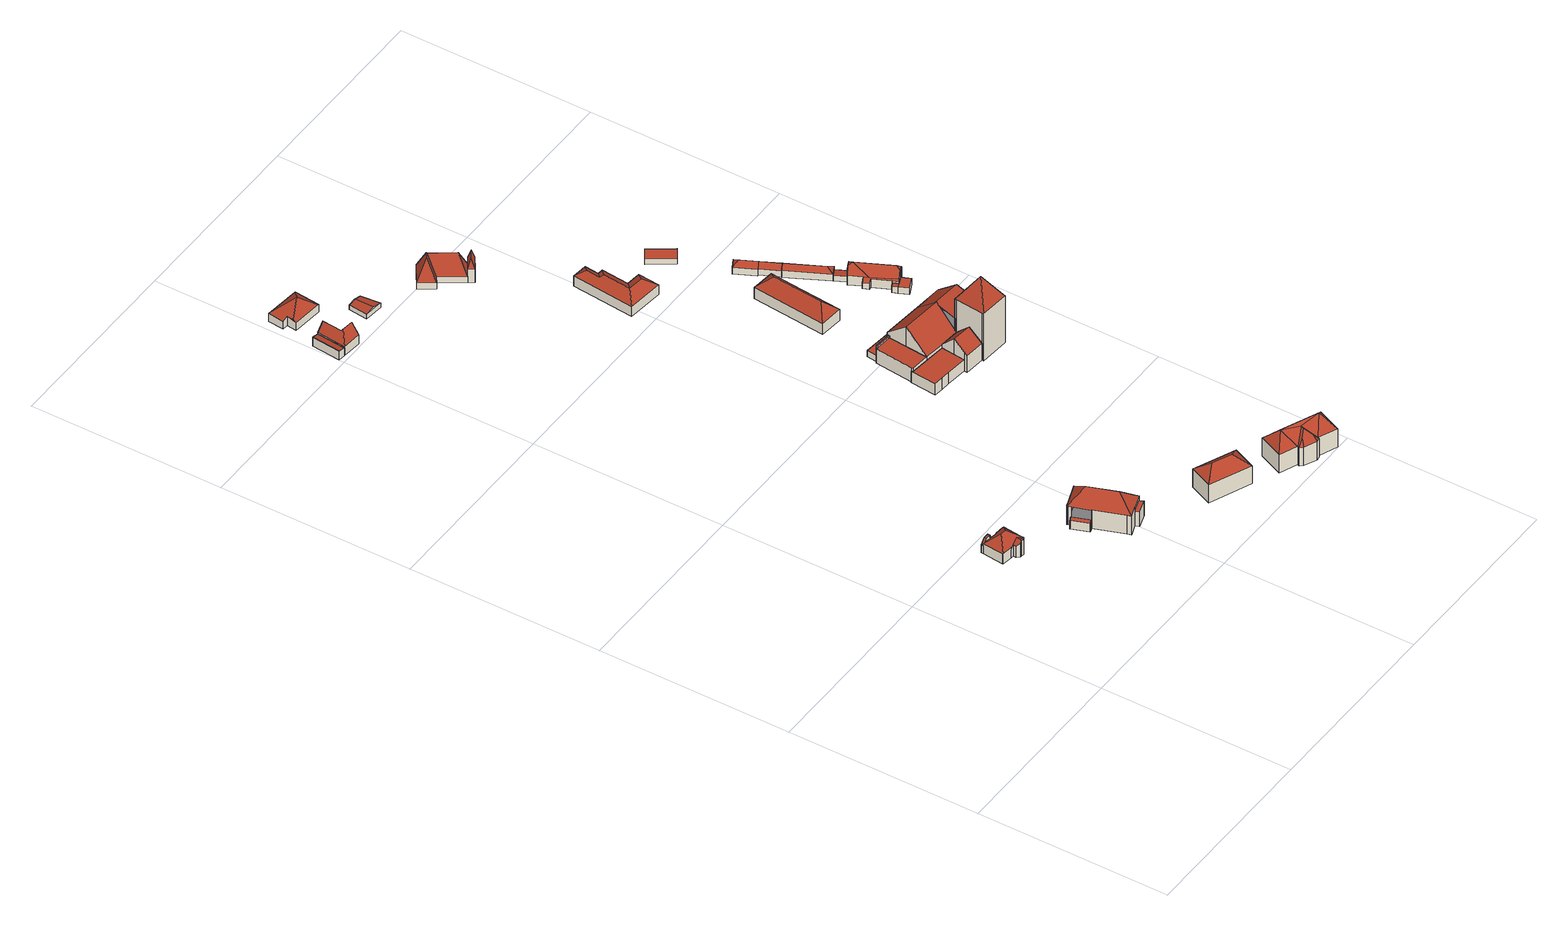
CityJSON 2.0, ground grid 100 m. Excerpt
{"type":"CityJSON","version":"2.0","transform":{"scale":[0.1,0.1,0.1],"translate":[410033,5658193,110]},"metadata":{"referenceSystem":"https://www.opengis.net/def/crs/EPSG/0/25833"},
"CityObjects":{
"building1":{"type":"Building","attributes":{"Gemeindeschluessel":14612000,"Geometrietyp2DReferenz":"3000","function":"31001_9998","roofType":"9999"},"children":["building1-1","building1-2","building1-3"]},
"building1-1":{"type":"BuildingPart","attributes":{"Dachtyp_tdc":"tdcCutGableRoof","Dachneigung":64.29,"QualitaetDacherkennung":42,"Geometrietyp2DReferenz":"3000","measuredHeight":7.81,"roofType":"9999"},"parents":["building1"],"geometry":[{"type":"MultiSurface","lod":"2","boundaries":[[[0,1,2,3]],[[1,4,5,2]],[[4,6,7,5]],[[1,0,8,9,10]],[[4,1,10,11]],[[6,4,11,12,13]],[[11,10,9,12]],[[3,2,5,7]]],"semantics":{"surfaces":[{"type":"WallSurface"},{"type":"RoofSurface"},{"type":"GroundSurface"}],"values":[0,0,0,1,0,1,1,2]}}]},
"building1-2":{"type":"BuildingPart","attributes":{"Dachtyp_tdc":"tdcFreeFormRoof","Dachneigung":48.78,"QualitaetDacherkennung":26,"Geometrietyp2DReferenz":"3000","measuredHeight":9.17,"roofType":"5000"},"parents":["building1"],"geometry":[{"type":"MultiSurface","lod":"2","boundaries":[[[14,15,16,17]],[[15,18,19,16]],[[20,21,22]],[[20,23,24,21]],[[23,25,26,24]],[[25,27,28,26]],[[27,29,30,28]],[[29,31,32,30]],[[31,14,17,32]],[[27,25,23,20,33]],[[33,14,34,18,15,14,31,29,27]],[[17,16,19,17,35,21,24,26,28,30,32]]],"semantics":{"surfaces":[{"type":"WallSurface"},{"type":"RoofSurface"},{"type":"GroundSurface"}],"values":[0,0,0,0,0,0,0,0,0,1,1,2]}}]},
"building1-3":{"type":"BuildingPart","attributes":{"Dachtyp_tdc":"tdcHipRoof","Dachneigung":42.23,"QualitaetDacherkennung":59,"Geometrietyp2DReferenz":"3000","measuredHeight":10.83,"roofType":"3200"},"parents":["building1"],"geometry":[{"type":"MultiSurface","lod":"2","boundaries":[[[36,37,16,19]],[[37,38,39,16]],[[38,40,41,39]],[[40,42,0,3,41]],[[43,44,45,7,6]],[[44,46,47,45]],[[46,48,49,47]],[[48,50,51,49]],[[50,52,53,51]],[[52,54,55,53]],[[54,22,21,55]],[[54,52,50,56]],[[42,40,38,57]],[[50,48,46,44,43,13,8,42,57,56]],[[38,37,36,34,58,59,22,54,56,57]],[[16,39,41,3,7,45,47,49,51,53,55,21,35,17,19]]],"semantics":{"surfaces":[{"type":"WallSurface"},{"type":"RoofSurface"},{"type":"GroundSurface"}],"values":[0,0,0,0,0,0,0,0,0,0,0,1,1,1,1,2]}}]},
"building2":{"type":"Building","attributes":{"Gemeindeschluessel":14612000,"Geometrietyp2DReferenz":"3000","function":"31001_9998","roofType":"9999"},"children":["building2-1","building2-2","building2-3"]},
"building2-1":{"type":"BuildingPart","attributes":{"Dachtyp_tdc":"tdcFreeFormRoof","Dachneigung":37.27,"QualitaetDacherkennung":6,"Geometrietyp2DReferenz":"3000","measuredHeight":6.05,"roofType":"5000"},"parents":["building2"],"geometry":[{"type":"MultiSurface","lod":"2","boundaries":[[[60,61,62,63]],[[61,64,65,62]],[[64,66,67,65]],[[66,68,69,67]],[[68,70,71,69]],[[72,73,74,75]],[[73,76,77,74]],[[76,78,79,77]],[[78,60,63,79]],[[73,72,70,68,66]],[[66,64,61,60,78,76,73]],[[63,62,65,67,69,71,75,74,77,79]]],"semantics":{"surfaces":[{"type":"WallSurface"},{"type":"RoofSurface"},{"type":"GroundSurface"}],"values":[0,0,0,0,0,0,0,0,0,1,1,2]}}]},
"building2-2":{"type":"BuildingPart","attributes":{"Dachtyp_tdc":"tdcPolyFlatRoof","Dachneigung":0,"QualitaetDacherkennung":11,"Geometrietyp2DReferenz":"3000","measuredHeight":8.63,"roofType":"1000"},"parents":["building2"],"geometry":[{"type":"MultiSurface","lod":"2","boundaries":[[[80,81,82,83]],[[81,84,85,82]],[[84,86,87,85]],[[86,84,81,80]],[[83,82,85,87]]],"semantics":{"surfaces":[{"type":"WallSurface"},{"type":"RoofSurface"},{"type":"GroundSurface"}],"values":[0,0,0,1,2]}}]},
"building2-3":{"type":"BuildingPart","attributes":{"Dachtyp_tdc":"tdcHipRoof","Dachneigung":45.99,"QualitaetDacherkennung":70,"Geometrietyp2DReferenz":"3000","measuredHeight":18.03,"roofType":"3200"},"parents":["building2"],"geometry":[{"type":"MultiSurface","lod":"2","boundaries":[[[88,89,90,71,70]],[[89,91,92,90]],[[91,93,94,92]],[[93,95,96,94]],[[95,97,98,96]],[[97,99,100,98]],[[99,101,102,100]],[[101,103,80,83,102]],[[104,105,106,87,86]],[[105,107,108,106]],[[107,109,110,108]],[[109,111,72,75,110]],[[105,104,103,112]],[[99,97,95,93,113]],[[103,101,99,113,112]],[[93,91,89,88,111,109,107,105,112,113]],[[75,71,90,92,94,96,98,100,102,83,87,106,108,110]]],"semantics":{"surfaces":[{"type":"WallSurface"},{"type":"RoofSurface"},{"type":"GroundSurface"}],"values":[0,0,0,0,0,0,0,0,0,0,0,0,1,1,1,1,2]}}]},
"building3":{"type":"Building","attributes":{"Gemeindeschluessel":14612000,"Dachtyp_tdc":"tdcGableRoof","Dachneigung":10.16,"QualitaetDacherkennung":43,"Geometrietyp2DReferenz":"3000","measuredHeight":5.18,"function":"31001_2000","roofType":"3100"},"geometry":[{"type":"Solid","lod":"2","boundaries":[[[[114,115,116,117]],[[115,118,119,116]],[[118,120,121,119]],[[120,114,117,121]],[[118,115,122]],[[114,120,123]],[[115,114,123,122]],[[120,118,122,123]],[[117,116,119,121]]]],"semantics":{"surfaces":[{"type":"WallSurface"},{"type":"RoofSurface"},{"type":"GroundSurface"}],"values":[[0,0,0,0,0,0,1,1,2]]}}]},
"building4":{"type":"Building","attributes":{"Dachtyp_tdc":"tdcFreeFormRoof","Gemeindeschluessel":14612000,"Dachneigung":52.4,"QualitaetDacherkennung":42,"Geometrietyp2DReferenz":"3000","measuredHeight":10.43,"function":"31001_2000","roofType":"5000"},"geometry":[{"type":"Solid","lod":"2","boundaries":[[[[124,125,126,127]],[[125,128,129,126]],[[128,130,121,129]],[[130,131,119,121]],[[131,132,133,119]],[[132,124,127,133]],[[134,132,131]],[[135,136,134,131,130]],[[137,135,130,128]],[[137,128,125]],[[136,135,137,125,124]],[[134,136,124,132]],[[127,126,129,121,119,133]]]],"semantics":{"surfaces":[{"type":"WallSurface"},{"type":"RoofSurface"},{"type":"GroundSurface"}],"values":[[0,0,0,0,0,0,0,1,1,0,1,1,2]]}}]},
"building5":{"type":"Building","attributes":{"Dachtyp_tdc":"tdcFreeFormRoof","Gemeindeschluessel":14612000,"Dachneigung":34.2,"QualitaetDacherkennung":61,"Geometrietyp2DReferenz":"3000","measuredHeight":9.16,"function":"31001_2000","roofType":"5000"},"geometry":[{"type":"Solid","lod":"2","boundaries":[[[[138,139,140,141]],[[139,142,143,140]],[[142,144,145,143]],[[144,146,147,145]],[[146,148,149,147]],[[148,138,141,149]],[[150,146,144,151]],[[152,142,139,138,153]],[[152,151,144,142]],[[150,151,152,153,148]],[[148,146,150]],[[138,148,153]],[[141,140,143,145,147,149]]]],"semantics":{"surfaces":[{"type":"WallSurface"},{"type":"RoofSurface"},{"type":"GroundSurface"}],"values":[[0,0,0,0,0,0,1,1,1,1,0,0,2]]}}]},
"building6":{"type":"Building","attributes":{"Dachtyp_tdc":"tdcHipRoof","Gemeindeschluessel":14612000,"Dachneigung":38.82,"QualitaetDacherkennung":79,"Geometrietyp2DReferenz":"3000","measuredHeight":15.52,"function":"31001_9998","roofType":"3200"},"geometry":[{"type":"Solid","lod":"2","boundaries":[[[[154,155,156,157]],[[155,158,159,156]],[[158,160,161,159]],[[160,154,157,161]],[[158,155,162]],[[154,160,163]],[[155,154,163,162]],[[160,158,162,163]],[[157,156,159,161]]]],"semantics":{"surfaces":[{"type":"WallSurface"},{"type":"RoofSurface"},{"type":"GroundSurface"}],"values":[[0,0,0,0,1,1,1,1,2]]}}]},
"building7":{"type":"Building","attributes":{"Gemeindeschluessel":14612000,"Dachneigung":79.79,"Dachorientierung":179.71,"MittlereTraufHoehe":113.51,"QualitaetDacherkennung":20,"ObjektHoehe":3.38,"BodenHoehe":110.92,"Geometrietyp2DReferenz":"3000","AbsoluteHoehe":114.31,"Dachflaeche":90.53,"measuredHeight":3.38,"function":"31001_2000","roofType":"3100","storeysAboveGround":1},"geometry":[{"type":"MultiSurface","lod":"2","boundaries":[[[164,165,166,167]],[[165,168,169,166]],[[168,170,171,169]],[[170,164,167,171]],[[168,165,172]],[[164,170,173]],[[165,164,173,172]],[[170,168,172,173]],[[167,166,169,171]]],"semantics":{"surfaces":[{"type":"WallSurface"},{"type":"RoofSurface"},{"type":"GroundSurface"}],"values":[0,0,0,0,0,0,1,1,2]}}]},
"building8":{"type":"Building","attributes":{"Dachtyp_tdc":"tdcFreeFormRoof","Gemeindeschluessel":14612000,"Dachneigung":45.88,"QualitaetDacherkennung":24,"Geometrietyp2DReferenz":"3000","measuredHeight":17.76,"function":"31001_9998","roofType":"5000"},"geometry":[{"type":"Solid","lod":"2","boundaries":[[[[174,175,176,177]],[[175,178,179,176]],[[178,180,181,179]],[[180,182,183,181]],[[182,184,185,183]],[[184,186,187,185]],[[186,188,189,187]],[[188,190,191,189]],[[190,192,193,191]],[[192,194,195,193]],[[194,196,197,195]],[[196,198,199,197]],[[198,200,201,199]],[[200,174,177,201]],[[202,200,198]],[[203,204,202,198,196]],[[203,196,194]],[[205,204,203,194,192]],[[206,192,190]],[[206,205,192]],[[207,205,206]],[[207,174,205]],[[174,207,175]],[[206,190,188]],[[186,206,188]],[[184,206,186]],[[184,207,206]],[[182,207,184]],[[180,207,182]],[[207,180,178]],[[207,178,175]],[[202,204,205,174,200]],[[177,176,179,181,183,185,187,189,191,193,195,197,199,201]]]],"semantics":{"surfaces":[{"type":"WallSurface"},{"type":"RoofSurface"},{"type":"GroundSurface"}],"values":[[0,0,0,0,0,0,0,0,0,0,0,0,0,0,1,1,1,1,1,1,1,1,1,1,1,1,1,1,1,1,1,1,2]]}}]},
"building9":{"type":"Building","attributes":{"Dachtyp_tdc":"tdcPolyFlatRoof","Gemeindeschluessel":14612000,"Dachneigung":0,"QualitaetDacherkennung":69,"Geometrietyp2DReferenz":"3000","measuredHeight":6.53,"function":"31001_2000","roofType":"1000"},"geometry":[{"type":"Solid","lod":"2","boundaries":[[[[208,209,210,211]],[[209,212,213,210]],[[212,214,215,213]],[[214,216,217,215]],[[216,218,219,217]],[[218,220,221,219]],[[220,222,223,221]],[[222,224,225,223]],[[224,208,211,225]],[[224,222,220,218,216,214,212,209,208]],[[211,210,213,215,217,219,221,223,225]]]],"semantics":{"surfaces":[{"type":"WallSurface"},{"type":"RoofSurface"},{"type":"GroundSurface"}],"values":[[0,0,0,0,0,0,0,0,0,1,2]]}}]},
"building10":{"type":"Building","attributes":{"Dachtyp_tdc":"tdcFreeFormRoof","Gemeindeschluessel":14612000,"Dachneigung":68.12,"QualitaetDacherkennung":16,"Geometrietyp2DReferenz":"3000","measuredHeight":14.4,"function":"31001_2000","roofType":"5000"},"geometry":[{"type":"Solid","lod":"2","boundaries":[[[[226,227,228,229]],[[227,230,231,228]],[[230,232,233,231]],[[232,234,235,233]],[[234,236,237,235]],[[236,226,229,237]],[[238,236,234]],[[239,240,238,234,232]],[[241,239,232,230]],[[241,230,227]],[[240,239,241,227,226]],[[238,240,226,236]],[[229,228,231,233,235,237]]]],"semantics":{"surfaces":[{"type":"WallSurface"},{"type":"RoofSurface"},{"type":"GroundSurface"}],"values":[[0,0,0,0,0,0,1,1,1,1,1,1,2]]}}]},
"building11":{"type":"Building","attributes":{"Gemeindeschluessel":14612000,"Geometrietyp2DReferenz":"3000","function":"31001_2000","roofType":"9999"},"children":["building11-1","building11-2"]},
"building11-1":{"type":"BuildingPart","attributes":{"Dachtyp_tdc":"tdcPolyFlatRoof","Dachneigung":0,"QualitaetDacherkennung":63,"Geometrietyp2DReferenz":"3000","measuredHeight":8.31,"roofType":"1000"},"parents":["building11"],"geometry":[{"type":"MultiSurface","lod":"2","boundaries":[[[242,243,244,245]],[[243,246,247,244]],[[246,248,249,247]],[[250,251,252,253]],[[251,242,245,252]],[[251,250,248,246,243,242]],[[245,244,247,249,253,252]]],"semantics":{"surfaces":[{"type":"WallSurface"},{"type":"RoofSurface"},{"type":"GroundSurface"}],"values":[0,0,0,0,0,1,2]}}]},
"building11-2":{"type":"BuildingPart","attributes":{"Dachtyp_tdc":"tdcPolyFlatRoof","Dachneigung":0,"QualitaetDacherkennung":16,"Geometrietyp2DReferenz":"3000","measuredHeight":9.43,"roofType":"1000"},"parents":["building11"],"geometry":[{"type":"MultiSurface","lod":"2","boundaries":[[[254,255,256,257]],[[255,258,259,256]],[[258,260,261,259]],[[260,262,250,253,261]],[[263,254,257,249,248]],[[263,262,260,258,255,254]],[[257,256,259,261,253,249]]],"semantics":{"surfaces":[{"type":"WallSurface"},{"type":"RoofSurface"},{"type":"GroundSurface"}],"values":[0,0,0,0,0,1,2]}}]},
"building12":{"type":"Building","attributes":{"Dachtyp_tdc":"tdcFreeFormRoof","Gemeindeschluessel":14612000,"Dachneigung":73.59,"QualitaetDacherkennung":11,"Geometrietyp2DReferenz":"3000","measuredHeight":13.12,"function":"31001_2000","roofType":"5000"},"geometry":[{"type":"Solid","lod":"2","boundaries":[[[[264,265,266,267]],[[265,268,269,266]],[[268,270,271,269]],[[270,264,267,271]],[[272,273,270,268]],[[272,268,265]],[[273,272,265,264]],[[273,264,270]],[[267,266,269,271]]]],"semantics":{"surfaces":[{"type":"WallSurface"},{"type":"RoofSurface"},{"type":"GroundSurface"}],"values":[[0,0,0,0,1,1,1,1,2]]}}]},
"building13":{"type":"Building","attributes":{"Dachtyp_tdc":"tdcGableRoof","Gemeindeschluessel":14612000,"Dachneigung":45.29,"QualitaetDacherkennung":63,"Geometrietyp2DReferenz":"3000","measuredHeight":15.58,"function":"31001_2000","roofType":"3100"},"geometry":[{"type":"Solid","lod":"2","boundaries":[[[[274,275,276,225]],[[275,277,223,276]],[[277,278,279,223]],[[278,280,281,279]],[[280,282,283,281]],[[282,284,285,283]],[[284,274,225,285]],[[280,278,277,275]],[[275,274,284,282,280]],[[225,276,223,279,281,283,285]]]],"semantics":{"surfaces":[{"type":"WallSurface"},{"type":"RoofSurface"},{"type":"GroundSurface"}],"values":[[0,0,0,0,0,0,0,1,1,2]]}}]},
"building14":{"type":"Building","attributes":{"Dachtyp_tdc":"tdcPolyFlatRoof","Gemeindeschluessel":14612000,"Dachneigung":0,"QualitaetDacherkennung":55,"Geometrietyp2DReferenz":"3000","measuredHeight":3.41,"function":"31001_2000","roofType":"1000"},"geometry":[{"type":"Solid","lod":"2","boundaries":[[[[286,287,288,289]],[[287,290,291,288]],[[290,292,293,291]],[[292,294,295,293]],[[294,296,297,295]],[[296,298,299,297]],[[298,286,289,299]],[[298,296,294,292,290,287,286]],[[289,288,291,293,295,297,299]]]],"semantics":{"surfaces":[{"type":"WallSurface"},{"type":"RoofSurface"},{"type":"GroundSurface"}],"values":[[0,0,0,0,0,0,0,1,2]]}}]},
"building15":{"type":"Building","attributes":{"Dachtyp_tdc":"tdcFreeFormRoof","Gemeindeschluessel":14612000,"Dachneigung":34.5,"QualitaetDacherkennung":91,"Geometrietyp2DReferenz":"3000","measuredHeight":9.54,"function":"31001_2000","roofType":"5000"},"geometry":[{"type":"Solid","lod":"2","boundaries":[[[[300,301,302,303]],[[301,304,305,302]],[[304,306,307,305]],[[306,308,309,307]],[[308,310,311,309]],[[310,312,313,311]],[[312,314,315,313]],[[314,300,303,315]],[[316,317,318,314,312]],[[319,316,312,310]],[[320,319,310,308]],[[320,308,306]],[[317,316,319,320,306,304]],[[321,318,317,304,301]],[[321,301,300]],[[318,321,300,314]],[[303,302,305,307,309,311,313,315]]]],"semantics":{"surfaces":[{"type":"WallSurface"},{"type":"RoofSurface"},{"type":"GroundSurface"}],"values":[[0,0,0,0,0,0,0,0,1,1,1,1,1,1,1,1,2]]}}]},
"building16":{"type":"Building","attributes":{"Gemeindeschluessel":14612000,"Geometrietyp2DReferenz":"3000","function":"31001_2000","roofType":"9999"},"children":["building16-1","building16-2","building16-3"]},
"building16-1":{"type":"BuildingPart","attributes":{"Dachtyp_tdc":"tdcPolyFlatRoof","Dachneigung":43.7,"QualitaetDacherkennung":40,"Geometrietyp2DReferenz":"3000","measuredHeight":9.03,"roofType":"2100"},"parents":["building16"],"geometry":[{"type":"MultiSurface","lod":"2","boundaries":[[[322,323,324,325]],[[323,326,327,324]],[[326,328,329,327]],[[328,330,331,329]],[[328,326,323,322,330]],[[331,325,324,327,329]]],"semantics":{"surfaces":[{"type":"WallSurface"},{"type":"RoofSurface"},{"type":"GroundSurface"}],"values":[0,0,0,0,1,2]}}]},
"building16-2":{"type":"BuildingPart","attributes":{"Dachtyp_tdc":"tdcGableRoof","Dachneigung":39.97,"QualitaetDacherkennung":22,"Geometrietyp2DReferenz":"3000","measuredHeight":19.21,"roofType":"3100"},"parents":["building16"],"geometry":[{"type":"MultiSurface","lod":"2","boundaries":[[[332,333,334,331,330]],[[333,335,336,334]],[[335,337,338,336]],[[337,339,340,341,338]],[[342,343,322,325,344]],[[345,346,347,348,339,337,335,333]],[[333,332,343,342,345]],[[331,334,336,338,341,349,350,344,325]]],"semantics":{"surfaces":[{"type":"WallSurface"},{"type":"RoofSurface"},{"type":"GroundSurface"}],"values":[0,0,0,0,0,1,1,2]}}]},
"building16-3":{"type":"BuildingPart","attributes":{"Dachtyp_tdc":"tdcGableRoof","Dachneigung":44.72,"QualitaetDacherkennung":47,"Geometrietyp2DReferenz":"3000","measuredHeight":19.75,"roofType":"3100"},"parents":["building16"],"geometry":[{"type":"MultiSurface","lod":"2","boundaries":[[[340,351,352,341]],[[351,353,354,352]],[[353,251,252,354]],[[251,355,356,252]],[[355,357,261,356]],[[357,358,359,261]],[[358,342,344,359]],[[355,251,353,351,340,348,360]],[[360,346,345,342,358,357,355]],[[344,350,349,341,352,354,252,356,261,359]]],"semantics":{"surfaces":[{"type":"WallSurface"},{"type":"RoofSurface"},{"type":"GroundSurface"}],"values":[0,0,0,0,0,0,0,1,1,2]}}]},
"building17":{"type":"Building","attributes":{"Dachtyp_tdc":"tdcHipRoof","Gemeindeschluessel":14612000,"Dachneigung":43.36,"QualitaetDacherkennung":73,"Geometrietyp2DReferenz":"3000","measuredHeight":12.23,"function":"31001_2000","roofType":"3200"},"geometry":[{"type":"Solid","lod":"2","boundaries":[[[[361,362,363,364]],[[362,365,366,363]],[[365,367,368,366]],[[367,369,370,368]],[[369,371,372,370]],[[371,361,364,372]],[[367,365,373]],[[362,361,374]],[[365,362,374,373]],[[361,371,369,367,373,374]],[[364,363,366,368,370,372]]]],"semantics":{"surfaces":[{"type":"WallSurface"},{"type":"RoofSurface"},{"type":"GroundSurface"}],"values":[[0,0,0,0,0,0,1,1,1,1,2]]}}]},
"building18":{"type":"Building","attributes":{"Dachtyp_tdc":"tdcTentRoof","Gemeindeschluessel":14612000,"Dachneigung":58.52,"QualitaetDacherkennung":14,"Geometrietyp2DReferenz":"3000","measuredHeight":39.85,"function":"31001_2000","roofType":"4000"},"geometry":[{"type":"Solid","lod":"2","boundaries":[[[[375,376,377,378]],[[376,379,380,377]],[[379,381,283,380]],[[381,382,279,283]],[[382,383,384,279]],[[383,385,386,384]],[[385,387,388,386]],[[387,375,378,388]],[[383,382,381,379,389]],[[375,387,385,383,389]],[[376,375,389]],[[379,376,389]],[[378,377,380,283,279,384,386,388]]]],"semantics":{"surfaces":[{"type":"WallSurface"},{"type":"RoofSurface"},{"type":"GroundSurface"}],"values":[[0,0,0,0,0,0,0,0,1,1,1,1,2]]}}]},
"building19":{"type":"Building","attributes":{"Gemeindeschluessel":14612000,"Geometrietyp2DReferenz":"3000","function":"31001_2000","roofType":"9999"},"children":["building19-1","building19-2"]},
"building19-1":{"type":"BuildingPart","attributes":{"Dachtyp_tdc":"tdcPolyFlatRoof","Dachneigung":0,"QualitaetDacherkennung":69,"Geometrietyp2DReferenz":"3000","measuredHeight":3.25,"roofType":"1000"},"parents":["building19"],"geometry":[{"type":"MultiSurface","lod":"2","boundaries":[[[390,391,392,393]],[[394,395,324,327]],[[395,394,391,390]],[[393,392,327,324]],[[391,394,327,392]]],"semantics":{"surfaces":[{"type":"WallSurface"},{"type":"RoofSurface"},{"type":"GroundSurface"}],"values":[0,0,1,2,0]}}]},
"building19-2":{"type":"BuildingPart","attributes":{"Dachtyp_tdc":"tdcPolyFlatRoof","Dachneigung":0,"QualitaetDacherkennung":54,"Geometrietyp2DReferenz":"3000","measuredHeight":3.41,"roofType":"1000"},"parents":["building19"],"geometry":[{"type":"MultiSurface","lod":"2","boundaries":[[[396,397,344,325]],[[397,398,399,344]],[[398,400,390,393,399]],[[401,396,325,324,395]],[[401,400,398,397,396]],[[325,344,399,393,324]]],"semantics":{"surfaces":[{"type":"WallSurface"},{"type":"RoofSurface"},{"type":"GroundSurface"}],"values":[0,0,0,0,1,2]}}]},
"building20":{"type":"Building","attributes":{"Gemeindeschluessel":14612000,"Dachneigung":90,"Dachorientierung":0,"MittlereTraufHoehe":113.86,"QualitaetDacherkennung":100,"ObjektHoehe":3.07,"BodenHoehe":110.79,"Geometrietyp2DReferenz":"3000","AbsoluteHoehe":113.86,"Dachflaeche":98.12,"measuredHeight":3.07,"function":"31001_2000","roofType":"1000","storeysAboveGround":1},"geometry":[{"type":"MultiSurface","lod":"2","boundaries":[[[402,403,404,405]],[[403,406,407,404]],[[406,408,409,407]],[[408,402,405,409]],[[408,406,403,402]],[[405,404,407,409]]],"semantics":{"surfaces":[{"type":"WallSurface"},{"type":"RoofSurface"},{"type":"GroundSurface"}],"values":[0,0,0,0,1,2]}}]},
"building21":{"type":"Building","attributes":{"Gemeindeschluessel":14612000,"Geometrietyp2DReferenz":"3000","function":"31001_2000","roofType":"9999"},"children":["building21-1","building21-2"]},
"building21-1":{"type":"BuildingPart","attributes":{"Dachtyp_tdc":"tdcGableRoof","Dachneigung":39.67,"QualitaetDacherkennung":83,"Geometrietyp2DReferenz":"3000","measuredHeight":6.02,"roofType":"3100"},"parents":["building21"],"geometry":[{"type":"MultiSurface","lod":"2","boundaries":[[[410,411,412,413]],[[411,414,415,412]],[[414,416,417,415]],[[414,411,418]],[[411,410,419,420,418]],[[416,414,418,420,421]],[[413,412,415,417]]],"semantics":{"surfaces":[{"type":"WallSurface"},{"type":"RoofSurface"},{"type":"GroundSurface"}],"values":[0,0,0,0,1,1,2]}}]},
"building21-2":{"type":"BuildingPart","attributes":{"Dachtyp_tdc":"tdcHipAndGableRoof","Dachneigung":39.26,"QualitaetDacherkennung":84,"Geometrietyp2DReferenz":"3000","measuredHeight":6.06,"roofType":"5000"},"parents":["building21"],"geometry":[{"type":"MultiSurface","lod":"2","boundaries":[[[422,423,424,425]],[[423,426,427,424]],[[426,410,413,427]],[[426,423,428]],[[423,422,420,428]],[[410,426,428,420,419]],[[425,424,427,413,417]]],"semantics":{"surfaces":[{"type":"WallSurface"},{"type":"RoofSurface"},{"type":"GroundSurface"}],"values":[0,0,0,1,1,1,2]}}]},
"building22":{"type":"Building","attributes":{"Dachtyp_tdc":"tdcFreeFormRoof","Gemeindeschluessel":14612000,"Dachneigung":39.49,"QualitaetDacherkennung":87,"Geometrietyp2DReferenz":"3000","measuredHeight":6,"function":"31001_2000","roofType":"5000"},"geometry":[{"type":"Solid","lod":"2","boundaries":[[[[429,430,431,432]],[[430,433,434,431]],[[433,435,415,434]],[[435,411,412,415]],[[411,436,437,412]],[[436,438,439,437]],[[438,440,441,439]],[[440,429,432,441]],[[440,438,442,443,429]],[[442,438,436,411,444]],[[430,443,442,444,435,433]],[[430,429,443]],[[411,435,444]],[[432,431,434,415,412,437,439,441]]]],"semantics":{"surfaces":[{"type":"WallSurface"},{"type":"RoofSurface"},{"type":"GroundSurface"}],"values":[[0,0,0,0,0,0,0,0,1,1,1,0,0,2]]}}]},
"building23":{"type":"Building","attributes":{"Dachtyp_tdc":"tdcPolyFlatRoof","Gemeindeschluessel":14612000,"Dachneigung":3.47,"QualitaetDacherkennung":65,"Geometrietyp2DReferenz":"3000","measuredHeight":3.21,"function":"31001_2000","roofType":"2100"},"geometry":[{"type":"Solid","lod":"2","boundaries":[[[[445,446,432,447]],[[446,448,441,432]],[[448,449,450,441]],[[449,451,452,450]],[[451,445,447,452]],[[451,449,448,446,445]],[[447,432,441,450,452]]]],"semantics":{"surfaces":[{"type":"WallSurface"},{"type":"RoofSurface"},{"type":"GroundSurface"}],"values":[[0,0,0,0,0,1,2]]}}]},
"building24":{"type":"Building","attributes":{"Gemeindeschluessel":14612000,"Geometrietyp2DReferenz":"3000","function":"31001_2000","roofType":"9999"},"children":["building24-1","building24-2"]},
"building24-1":{"type":"BuildingPart","attributes":{"Dachtyp_tdc":"tdcPolyFlatRoof","Dachneigung":0,"QualitaetDacherkennung":75,"Geometrietyp2DReferenz":"3000","measuredHeight":3.84,"roofType":"1000"},"parents":["building24"],"geometry":[{"type":"MultiSurface","lod":"2","boundaries":[[[453,454,455,456]],[[454,457,458,455]],[[457,459,460,461,458]],[[462,453,456,463]],[[462,464,459,457,454,453]],[[456,455,458,461,463]]],"semantics":{"surfaces":[{"type":"WallSurface"},{"type":"RoofSurface"},{"type":"GroundSurface"}],"values":[0,0,0,0,1,2]}}]},
"building24-2":{"type":"BuildingPart","attributes":{"Dachtyp_tdc":"tdcPolyFlatRoof","Dachneigung":6.36,"QualitaetDacherkennung":54,"Geometrietyp2DReferenz":"3000","measuredHeight":3.98,"roofType":"2100"},"parents":["building24"],"geometry":[{"type":"MultiSurface","lod":"2","boundaries":[[[460,465,466,461]],[[465,467,468,466]],[[467,469,462,463,468]],[[467,465,460,464,469]],[[463,461,466,468]]],"semantics":{"surfaces":[{"type":"WallSurface"},{"type":"RoofSurface"},{"type":"GroundSurface"}],"values":[0,0,0,1,2]}}]},
"building25":{"type":"Building","attributes":{"Gemeindeschluessel":14612000,"Geometrietyp2DReferenz":"3000","function":"31001_2000","roofType":"9999"},"children":["building25-1","building25-2"]},
"building25-1":{"type":"BuildingPart","attributes":{"Dachtyp_tdc":"tdcHippedGableRoof","Dachneigung":47.82,"QualitaetDacherkennung":63,"Geometrietyp2DReferenz":"3000","measuredHeight":9.96,"roofType":"3300"},"parents":["building25"],"geometry":[{"type":"MultiSurface","lod":"2","boundaries":[[[470,471,472,473]],[[471,474,475,472]],[[474,476,477,475]],[[476,478,479,477]],[[478,480,481,479]],[[480,482,483,481]],[[482,484,485,483]],[[484,486,487,485]],[[486,488,456,487]],[[488,489,490,456]],[[489,491,492,490]],[[493,494,495,496,497]],[[494,470,473,495]],[[489,488,486,498]],[[474,471,499]],[[486,484,482,498]],[[482,480,478,476,474,499,498]],[[500,501,491,489,498,499]],[[471,470,494,493,500,499]],[[473,472,475,477,479,481,483,485,487,456,490,492,502,496,495]]],"semantics":{"surfaces":[{"type":"WallSurface"},{"type":"RoofSurface"},{"type":"GroundSurface"}],"values":[0,0,0,0,0,0,0,0,0,0,0,0,0,1,1,1,1,1,1,2]}}]},
"building25-2":{"type":"BuildingPart","attributes":{"Dachtyp_tdc":"tdcPolyFlatRoof","Dachneigung":48.19,"QualitaetDacherkennung":38,"Geometrietyp2DReferenz":"3000","measuredHeight":5.87,"roofType":"2100"},"parents":["building25"],"geometry":[{"type":"MultiSurface","lod":"2","boundaries":[[[503,504,463,492,491]],[[504,505,468,463]],[[505,506,507,468]],[[506,508,509,507]],[[508,510,511,509]],[[510,497,496,511]],[[510,508,506,505,504,503,501,500,497]],[[496,502,492,463,468,507,509,511]]],"semantics":{"surfaces":[{"type":"WallSurface"},{"type":"RoofSurface"},{"type":"GroundSurface"}],"values":[0,0,0,0,0,0,1,2]}}]}
},
"vertices":[
[474,930,51],[475,941,51],[475,941,7],[474,930,7],[538,935,47],[538,935,7],[537,924,47],[537,924,7],[481,930,63],[493,928,83],[495,940,83],[520,937,85],[519,926,85],[529,925,63],
[533,810,71],[518,811,54],[518,811,7],[533,810,7],[518,812,54],[518,812,7],[583,805,81],[583,805,7],[583,805,67],[582,790,82],[582,790,7],[566,777,91],[566,777,7],[554,778,99],[554,778,7],[545,779,88],[545,779,7],[532,795,72],[532,795,7],[557,808,99],[529,811,66],[557,808,7],
[518,812,66],[518,811,66],[463,817,66],[463,817,7],[463,820,66],[463,820,7],[474,930,63],[537,924,63],[570,921,63],[570,921,7],[570,925,59],[570,925,7],[617,921,59],[617,921,7],[617,916,64],[617,916,7],[608,827,66],[608,827,7],[606,803,67],[606,803,7],[555,865,115],[525,868,115],[533,810,66],[557,808,67],
[820,698,59],[822,698,61],[822,698,9],[820,698,9],[827,700,65],[827,700,9],[832,702,69],[832,702,9],[833,702,68],[833,702,9],[844,706,59],[844,706,9],[875,618,59],[863,614,69],[863,614,9],[875,618,9],[852,610,59],[852,610,9],[821,696,59],[821,696,9],
[1065,492,95],[1073,471,95],[1073,471,9],[1065,492,9],[1001,446,95],[1001,446,9],[993,467,95],[993,467,9],
[844,706,116],[840,719,116],[840,719,9],[838,723,116],[838,723,9],[837,726,116],[837,726,9],[845,730,116],[845,730,9],[853,732,117],[853,732,9],[967,772,119],[967,772,9],[984,723,119],[984,723,9],[1065,492,120],[993,467,118],[936,447,116],[936,447,9],[929,467,117],[929,467,9],[876,618,117],[876,618,9],[875,618,116],[978,537,189],[926,684,189],
[4,4027,58],[19,4177,58],[19,4177,9],[4,4027,9],[56,4174,54],[56,4174,9],[41,4023,54],[41,4023,9],[21,4177,60],[6,4027,60],
[118,4095,61],[148,4092,61],[148,4092,9],[118,4095,9],[141,4013,61],[141,4013,9],[41,4023,61],[56,4174,61],[125,4167,61],[125,4167,9],[91,4170,106],[85,4058,113],[81,4063,107],[145,4053,113],
[71,4344,64],[41,4347,53],[41,4347,9],[71,4344,9],[50,4430,54],[50,4430,9],[237,4411,54],[237,4411,9],[224,4278,52],[224,4278,9],[66,4294,52],[66,4294,9],[223,4278,52],[166,4355,100],[165,4355,100],[68,4312,64],
[1513,186,115],[1300,276,115],[1300,276,11],[1513,186,11],[1350,394,116],[1350,394,11],[1562,303,116],[1562,303,11],[1383,311,167],[1479,270,167],
[301,4075,35],[311,4174,35],[311,4174,9],[301,4075,9],[389,4166,35],[389,4166,9],[400,4064,35],[400,4064,9],[350,4170,43],[351,4070,43],
[1728,84,119],[1636,123,119],[1636,123,12],[1728,84,12],[1689,248,119],[1689,248,12],[1694,245,119],[1694,245,12],[1701,242,119],[1701,242,12],[1739,227,119],[1739,227,12],[1776,211,119],[1776,211,12],[1977,125,119],[1977,125,12],[1924,0,119],[1924,0,12],[1827,41,119],[1827,41,12],[1823,32,119],[1823,32,12],[1802,30,119],[1802,30,12],[1737,58,119],[1737,58,12],[1724,75,119],[1724,75,12],[1754,79,146],[1806,56,145],[1791,93,175],[1798,112,174],[1900,84,189],[1713,164,189],
[1339,1678,75],[1295,1682,75],[1295,1682,9],[1339,1678,9],[1245,1687,75],[1245,1687,9],[1258,1821,75],[1258,1821,9],[1263,1821,75],[1263,1821,9],[1262,1814,75],[1262,1814,9],[1358,1804,75],[1358,1804,9],[1465,1793,75],[1465,1793,9],[1452,1666,75],[1452,1666,9],
[692,4067,44],[819,3879,44],[819,3879,9],[692,4067,9],[749,3832,44],[749,3832,9],[672,3948,44],[672,3948,9],[638,3925,44],[638,3925,9],[589,3998,44],[589,3998,9],[650,3986,153],[683,4006,148],[681,4007,152],[761,3891,148],
[1262,1814,93],[1263,1821,93],[1263,1821,10],[1262,1814,10],[1283,2021,93],[1283,2021,10],[1292,2020,93],[1292,2020,10],[1378,2012,93],[1358,1804,93],[1358,1804,10],[1378,2012,10],
[1292,2028,104],[1377,2020,104],[1377,2020,10],[1292,2028,10],[1377,2027,104],[1377,2027,10],[1380,2027,104],[1380,2027,10],[1378,2012,104],[1292,2020,104],
[749,3832,86],[819,3879,86],[819,3879,8],[749,3832,8],[837,3853,86],[837,3853,8],[767,3806,86],[767,3806,8],[815,3857,140],[771,3828,139],
[1452,1666,120],[1458,1724,165],[1458,1724,9],[1465,1793,94],[1569,1783,95],[1569,1783,9],[1562,1713,165],[1562,1713,9],[1555,1640,107],[1555,1640,9],[1451,1650,107],[1451,1650,9],
[1377,2027,44],[1377,2020,44],[1377,2020,9],[1377,2027,9],[1292,2028,44],[1292,2028,9],[1298,2080,44],[1298,2080,9],[1531,2057,44],[1531,2057,9],[1527,2013,44],[1527,2013,9],[1380,2027,44],[1380,2027,9],
[1156,3193,64],[1145,3081,64],[1145,3081,7],[1156,3193,7],[955,3100,64],[955,3100,7],[988,3428,64],[988,3428,7],[1069,3420,64],[1069,3420,7],[1062,3347,64],[1062,3347,7],[1092,3344,64],[1092,3344,7],[1078,3201,64],[1078,3201,7],[1031,3294,103],[1017,3151,103],[1017,3150,103],[1017,3310,92],[1024,3383,92],[1100,3142,103],
[1659,2000,100],[1660,2010,91],[1660,2010,10],[1659,2000,10],[1726,2004,91],[1726,2004,10],[1746,2002,91],[1746,2002,10],[1745,1992,100],[1745,1992,10],
[1745,1992,116],[1735,1890,202],[1735,1890,10],[1724,1778,172],[1724,1778,10],[1681,1782,172],[1681,1782,10],[1570,1793,172],[1570,1793,102],[1570,1793,10],[1593,2007,116],[1659,2000,116],[1593,2007,10],[1582,1905,202],[1582,1904,202],[1582,1898,200],[1580,1888,197],[1582,1898,10],[1582,1905,10],
[1569,1783,92],[1569,1783,10],[1465,1793,92],[1465,1793,10],[1369,1919,207],[1369,1919,10],[1380,2027,116],[1527,2013,116],[1527,2013,10],[1582,1898,207],
[1433,2312,74],[1313,2324,74],[1313,2324,10],[1433,2312,10],[1350,2710,74],[1350,2710,10],[1471,2698,74],[1471,2698,10],[1460,2588,74],[1460,2588,10],[1434,2318,74],[1434,2318,10],[1404,2639,132],[1379,2376,132],
[1727,1778,282],[1711,1618,282],[1711,1618,9],[1727,1778,9],[1555,1632,285],[1555,1632,9],[1555,1640,285],[1569,1783,285],[1570,1793,285],[1570,1793,9],[1681,1782,283],[1681,1782,9],[1724,1778,282],[1724,1778,9],[1643,1705,408],
[1664,2049,42],[1730,2043,42],[1730,2043,10],[1664,2049,10],[1726,2004,42],[1660,2010,42],
[1659,2000,44],[1593,2007,44],[1598,2055,44],[1598,2055,10],[1664,2049,44],[1660,2010,44],
[1360,3123,39],[1279,3242,39],[1279,3242,8],[1360,3123,8],[1335,3280,39],[1335,3280,8],[1416,3161,39],[1416,3161,8],
[1534,2803,49],[1581,2710,48],[1581,2710,10],[1534,2803,10],[1538,2688,45],[1538,2688,10],[1492,2782,46],[1492,2782,10],[1558,2698,70],[1520,2796,62],[1511,2792,70],[1493,2783,48],
[1485,2779,47],[1434,2882,48],[1434,2882,10],[1485,2779,10],[1482,2906,50],[1482,2906,10],[1471,2871,70],
[1640,2482,49],[1638,2481,49],[1638,2481,10],[1640,2482,10],[1535,2686,49],[1535,2686,10],[1538,2688,53],[1660,2555,48],[1660,2555,10],[1686,2505,48],[1686,2505,10],[1680,2502,48],[1680,2502,10],[1649,2517,70],[1639,2481,49],[1558,2697,70],
[1668,2425,42],[1640,2482,42],[1668,2425,10],[1680,2502,39],[1708,2444,39],[1708,2444,10],[1706,2443,39],[1706,2443,10],
[1788,2222,47],[1809,2176,47],[1809,2176,9],[1788,2222,9],[1750,2148,47],[1750,2148,9],[1728,2195,47],[1728,2195,46],[1728,2195,9],[1748,2204,47],[1748,2204,9],[1737,2199,47],
[1716,2222,46],[1716,2222,9],[1735,2231,49],[1735,2231,9],[1748,2204,49],
[1668,2425,83],[1678,2429,94],[1678,2429,9],[1668,2425,9],[1705,2442,94],[1705,2442,9],[1706,2443,93],[1706,2443,9],[1708,2444,90],[1708,2444,9],[1730,2454,66],[1730,2454,9],[1789,2325,68],[1789,2325,9],[1828,2241,67],[1828,2241,9],[1804,2230,95],[1804,2230,9],[1788,2222,95],[1781,2220,96],[1781,2220,9],[1756,2208,65],[1756,2208,9],[1683,2352,63],[1652,2415,64],[1652,2415,9],[1683,2352,9],[1683,2352,61],[1785,2240,109],[1700,2416,109],[1695,2328,62],[1697,2325,62],[1695,2328,9],
[1756,2208,68],[1748,2204,58],[1735,2231,58],[1695,2320,58],[1695,2320,9],[1682,2315,42],[1682,2315,9],[1668,2346,42],[1668,2346,9]
]}
